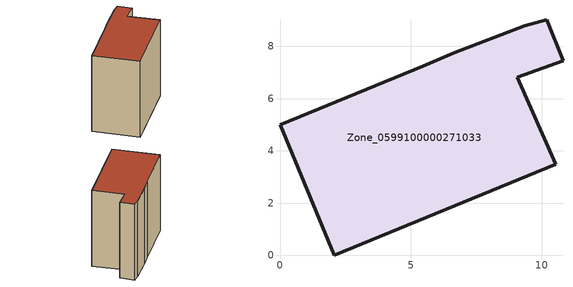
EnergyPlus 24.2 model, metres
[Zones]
Zone_0599100000271033
 floor ground (C_G): 10.53,3.48 2.08,0 0,4.99 5.45,7.24 6.65,7.75 9.36,8.79 10.2,9.02 10.82,7.44 9.06,6.81 z1.25
 wall outside (C_F): 10.82,7.44 10.2,9.02 9.36,8.79 6.65,7.75 5.45,7.24 0,4.99 2.08,0 10.53,3.48 9.06,6.81 10.82,7.44 z1.25:10.85
 roof outside (C_R): 2.08,0 10.53,3.48 9.06,6.81 10.82,7.44 10.2,9.02 9.36,8.79 6.65,7.75 5.45,7.24 0,4.99 z10.85
[BUILDING]
Pand.0599100000271033: North Axis=0; Terrain=City; Loads Convergence Tolerance Value=0.04; Temperature Convergence Tolerance Value=0.4; Solar Distribution=FullExterior; Maximum Number of Warmup Days=25; Minimum Number of Warmup Days=1
[Site:Location]
Rotterdam.The.Hague.AP_ZH_NLD Design_Conditions: Latitude=51.96; Longitude=4.45; Time Zone=1; Elevation=-4.5
[SITE:GROUNDTEMPERATURE:BUILDINGSURFACE]
18, 18, 18, 18, 18, 18, 18, 18, 18, 18, 18, 18
[MATERIAL] Thermal Absorptance=0.9; Solar Absorptance=0.7; Visible Absorptance=0.7
Name | Roughness | Thickness | Conductivity | Density | Specific Heat
G.TI.1946 | MediumSmooth | 0.15 | 1 | 540 | 1210
F.TI.1946 | Rough | 0.3 | 0.857143 | 1920 | 840
R.TI.1946 | MediumRough | 0.2 | 0.1 | 1500 | 1000
[CONSTRUCTION]
C_G: G.TI.1946
C_F: F.TI.1946
C_R: R.TI.1946
[ZONE]
Zone_0599100000271033: Type=1; Multiplier=1; Ceiling Height=Autocalculate; Volume=Autocalculate; Floor Area=autocalculate; Part of Total Floor Area=Yes
[ZONEINFILTRATION:DESIGNFLOWRATE]
Infil_Zone_0599100000271033: Zone or ZoneList or Space or SpaceList=Zone_0599100000271033; Schedule=AlwaysOn; Design Flow Rate Calculation Method=Flow/Area; Flow Rate per Floor Area=0.003; Constant Term Coefficient=1; Temperature Term Coefficient=0; Velocity Term Coefficient=0; Velocity Squared Term Coefficient=0
[HVACTEMPLATE:ZONE:IDEALLOADSAIRSYSTEM]
Zone_0599100000271033: Maximum Heating Supply Air Temperature=50; Minimum Cooling Supply Air Temperature=13; Maximum Heating Supply Air Humidity Ratio=0.0156; Minimum Cooling Supply Air Humidity Ratio=0.0077; Heating Limit=NoLimit; Cooling Limit=NoLimit; Dehumidification Control Type=ConstantSensibleHeatRatio; Cooling Sensible Heat Ratio=0.7; Dehumidification Setpoint=60; Humidification Control Type=None; Humidification Setpoint=30; Outdoor Air Method=None; Outdoor Air Flow Rate per Person=0.00944; Outdoor Air Flow Rate per Zone Floor Area=0; Outdoor Air Flow Rate per Zone=0; Demand Controlled Ventilation Type=None; Outdoor Air Economizer Type=NoEconomizer; Heat Recovery Type=None; Sensible Heat Recovery Effectiveness=0.7; Latent Heat Recovery Effectiveness=0.65
[ZONECONTROL:THERMOSTAT]
ThermostatControl_Zone_0599100000271033: Zone or ZoneList=Zone_0599100000271033; Control Type Schedule=DualSetpointControlType; Control 1=Thermostat_Zone_0599100000271033; Temperature Difference Between Cutout And Setpoint=0
[THERMOSTATSETPOINT:DUALSETPOINT]
Thermostat_Zone_0599100000271033: Heating Setpoint Temperature Schedule=HeatingSetpoint_Zone_0599100000271033; Cooling Setpoint Temperature Schedule=CoolingSetpoint_Zone_0599100000271033
[SCHEDULE:COMPACT]
HeatingSetpoint_Zone_0599100000271033: Through: 12/31, For: AllDays, Until: 24:00, 21
CoolingSetpoint_Zone_0599100000271033: Through: 12/31, For: AllDays, Until: 24:00, 24
DualSetpointControlType: Through: 12/31, For: AllDays, Until: 24:00, 4
AlwaysOn: Through: 12/31, For: AllDays, Until: 24:00, 1
